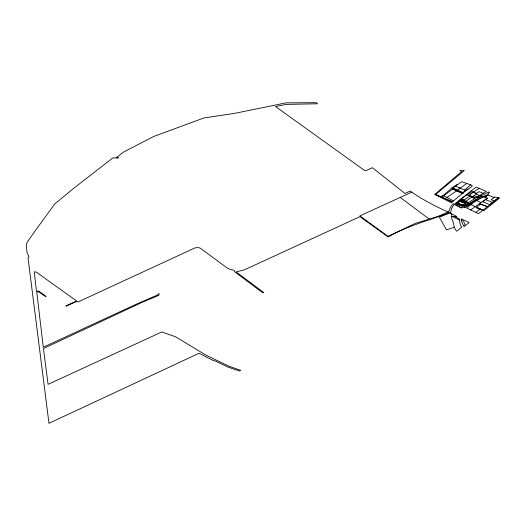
<?xml version="1.0" encoding="UTF-8"?>
<svg xmlns="http://www.w3.org/2000/svg" width="526" height="526" viewBox="0 0 526 526"><rect width="100%" height="100%" fill="white"/><g stroke="black" fill="none" stroke-linecap="round" stroke-linejoin="round"><path stroke-width="0.79" d="M461.269 219.967L461.263 220.881L464.037 226.627L469.067 222.551L461.276 218.836L461.269 219.967L463.623 221.196L465.181 225.654M454.359 227.225L446.502 229.862L439.374 217.205L450.197 212.721L451.808 214.628L451.486 218.112C454.201 222.143 453.123 227.607 456.581 231.249L461.795 227.173L460.48 225.286L459.205 219.592L459.461 219.02L454.405 216.541M463.182 192.713L472.17 186.276L471.881 185.27L461.69 181.694L452.985 187.953L463.182 192.713L451.288 202.707L434.864 194.37L461.907 171.358L459.711 170.582L464.333 170.529L435.659 194.456L452.597 201.675M455.273 203.628L463.084 206.567L461.499 208.059L454.457 204.344L461.111 198.887L468.383 202.707L474.853 198.48L469.882 196.191L463.768 200.288L468.383 202.707L464.28 205.574L463.537 205.271L462.387 206.304M464.142 200.136L461.256 198.775L466.871 194.318L469.429 195.31L471.664 193.239L479.107 188.374L486.392 191.385L483.059 193.331M464.636 190.05L470.698 184.856M482.335 201.603L482.993 201.866L487.464 198L470.619 209.927M456.43 203.654L460.368 200.156L466.437 202.438L462.499 205.929L455.897 203.45L457.252 202.247L459.343 203.029L457.982 204.239M456.943 203.845L458.297 202.641M459.928 201.195L461.282 199.985M457.791 204.167L458.679 203.384L457.318 202.872M460.967 201.583L462.328 200.38M462.012 201.977L463.373 200.774M463.058 202.372L464.412 201.162M461.111 205.41L462.472 204.206L463.511 204.601L462.157 205.804M464.103 202.76L465.457 201.557M482.993 201.866L489.824 204.614L498.497 197.723L494.874 197.013L494.21 197.454L488.575 195.389C480.218 197.04 473.111 202.773 466.713 208.092L478.627 213.674L498.497 197.723L499.7 197.947L483.775 210.748L476.208 207.75L480.416 204.108L487.319 206.593L479.41 203.746L480.416 204.108M440.952 196.724L442.885 195.258L443.359 195.435L452.971 187.111L457.37 184.33L457.732 184.619M475.958 212.425L480.304 208.907L483.032 210.071M466.871 194.318L476.023 187.125L479.107 188.374M462.841 192.549L465.576 190.451M441.879 197.132L452.584 189.136M457.659 189.985L466.753 183.469M470.211 204.127L465.221 207.803L463.518 207.191L464.938 205.817L471.967 202.872L470.211 204.127L469.494 203.733M494.21 197.454L491.146 199.709L494.374 201.004M483.374 196.928L485.097 197.257L486.55 196.231L485.919 195.994M470.737 202.786L481.375 195.718L488.601 191.983L489.673 192.365L487.931 193.634L488.779 194.179C480.323 197.375 472.835 202.576 464.28 205.574M465.747 201.34L471.842 197.086M469.429 195.31L472.729 196.704L476.582 194.022L479.508 195.619L483.17 193.384L479.16 191.635L475.964 193.535L473.321 192.273M443.642 195.764L446.89 197.447L457.212 190.504L462.827 193.081M461.256 198.775L466.266 195.488L465.681 195.264M463.879 207.323L469.33 203.805M481.375 195.718L480.212 195.192L475.688 197.921L472.729 196.704M477.194 197L479.508 195.619M476.26 193.364L473.597 192.108L471.664 193.239L469.554 192.181M400.194 197.428L411.713 192.121C423.529 200.321 436.455 206.771 449.5 212.721L450.637 212.326L451.518 208.52L454.227 204.22L453.162 203.674L450.526 207.185L448.56 211.84L437.908 216.423L415.224 223.458L387.978 236.312L359.915 215.884L400.194 197.428L429.4 219.197M449.5 212.721C429.413 220.295 408.531 225.45 389.746 236.187L388.103 236.963L359.988 216.646L244.524 269.792L236.089 271.903L263.828 292.614L262.658 292.732L234.3 271.455L234.063 270.285L229.849 269.273L227.344 268.102L200.301 248.173L198.269 247.588L195.093 247.845L77.966 301.996L76.947 301.267L66.237 306.145L65.882 305.895L76.592 300.971L36.235 272.067L34.229 271.824L36.511 291.384L38.628 291.042L46.045 296.335L45.486 296.585L38.648 291.726L36.781 292.101L43.29 347.219L135.116 304.738L157.445 295.033L158.26 293.718L159.24 293.856L158.872 295.257L142.092 302.345L43.454 348.541L48.076 384.342L161.771 331.985L175.625 336.804L205.646 354.958L228.659 366.109L240.698 370.343L239.35 370.994L227.791 367.003L214.378 360.593L213.891 360.843L199.091 353.262L48.964 423.318L28.009 257.878L29.055 257.017L26.997 252.552L26.3 244.511L27.253 242.197L34.229 232.157L54.711 203.97L73.811 188.249L112.768 157.958L118.481 157.853L116.128 157.767L123.321 152.198L153.802 136.444L203.845 117.982L234.701 113.36L286.091 102.853L316.507 102.682L317.507 103.786L286.381 104.391L275.525 106.522L364.82 170.667L366.214 170.516L372.382 167.715L404.948 193.45L410.155 191.056L411.713 192.121M451.624 216.508L456.943 216.567L450.743 213.365M480.422 196.389L482.316 196.836M455.97 205.14L461.782 207.79M459.251 201.149L465.319 203.424M462.019 204.634L463.38 205.147M458.797 203.516L461.927 204.686M492.56 202.444L485.274 199.485M474.123 195.731L480.093 198.197M452.222 201.971L434.864 194.37M455.457 186.178L466.036 190.642M468.258 193.233L470.606 194.239M480.304 208.907L470.763 204.496M451.301 188.564L462.748 193.686L463.268 193.285L451.88 188.058L457.212 190.504M466.463 194.646L474.853 198.48M471.125 190.951L473.597 192.108M476.858 200.63L480.817 202.484M452.215 216.515L459.29 219.829M466.194 188.637L468.048 189.518M485.097 197.257L487.05 198.236M446.89 197.447L453.59 200.886M475.267 199.775L476.188 200.334M458.37 187.401L459.77 188.42M475.964 193.535L476.582 194.022M460.243 199.597L458.882 200.8L465.142 203.154L466.503 201.951L460.243 199.597"/></g></svg>
